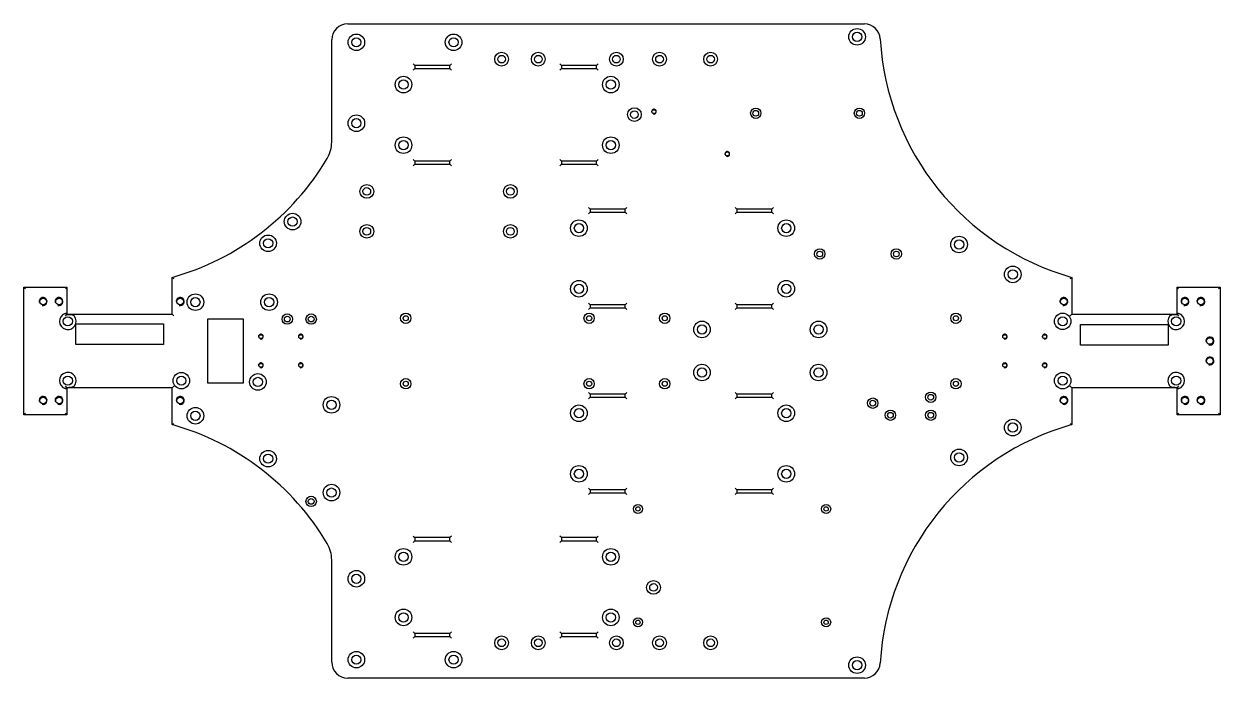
# Model space of a CAD drawing. Header units: millimetres. Extents: x 38 to 788, y 98 to 508.
import ezdxf
from ezdxf.lldxf.tags import DXFTag

# ---------------------------------------------------------------- set-up
doc = ezdxf.new("R2010")
doc.units = ezdxf.units.MM
doc.layers.add('Default', color=7, linetype='Continuous')
doc.layers.add('GRUNDPLATTE_V4.0', color=7, linetype='Continuous')
tags = doc.linetypes.add('HIDDEN2', pattern=[4.7625, 3.175, -1.5875]).pattern_tags.tags
tags[6:7] = [DXFTag(74, 4), DXFTag(75, 0), DXFTag(340, '0'), DXFTag(46, 0.0), DXFTag(50, 0.0), DXFTag(44, 0.0), DXFTag(45, 0.0)]
tags[4:5] = [DXFTag(74, 4), DXFTag(75, 0), DXFTag(340, '0'), DXFTag(46, 0.0), DXFTag(50, 0.0), DXFTag(44, 0.0), DXFTag(45, 0.0)]

# ---------------------------------------------------------------- blocks, each defined once
blk = doc.blocks.new('SE')
at = {"layer": 'GRUNDPLATTE_V4.0', "color": 7, "linetype": 'Continuous'}
for p, q in [((240.92, 508.03), (564.88, 508.03)), ((230.92, 433.99), (230.92, 498.03)), ((282.92, 482.03), (281.92, 483.03)), ((281.92, 479.03), (282.92, 480.03)), ((282.92, 482.03), (282.92, 480.03)), ((304.92, 482.03), (282.92, 482.03)), ((282.92, 480.03), (304.92, 480.03)), ((304.92, 482.03), (305.92, 483.03)), ((304.92, 480.03), (304.92, 482.03)), ((305.92, 479.03), (304.92, 480.03)), ((374.92, 482.03), (373.92, 483.03)), ((373.92, 479.03), (374.92, 480.03)), ((374.92, 482.03), (374.92, 480.03)), ((396.92, 482.03), (374.92, 482.03)), ((374.92, 480.03), (396.92, 480.03)), ((396.92, 482.03), (397.92, 483.03)), ((396.92, 480.03), (396.92, 482.03)), ((397.92, 479.03), (396.92, 480.03)), ((281.92, 423.03), (282.92, 422.03)), ((282.92, 420.03), (281.92, 419.03)), ((304.92, 422.03), (282.92, 422.03)), ((282.92, 422.03), (282.92, 420.03)), ((282.92, 420.03), (304.92, 420.03)), ((305.92, 423.03), (304.92, 422.03)), ((304.92, 420.03), (304.92, 422.03)), ((304.92, 420.03), (305.92, 419.03)), ((374.92, 422.03), (373.92, 423.03)), ((373.92, 419.03), (374.92, 420.03)), ((374.92, 422.03), (374.92, 420.03)), ((396.92, 422.03), (374.92, 422.03)), ((374.92, 420.03), (396.92, 420.03)), ((396.92, 422.03), (397.92, 423.03)), ((396.92, 420.03), (396.92, 422.03)), ((397.92, 419.03), (396.92, 420.03)), ((392.92, 392.03), (391.92, 393.03)), ((391.92, 389.03), (392.92, 390.03)), ((392.92, 392.03), (392.92, 390.03)), ((414.92, 392.03), (392.92, 392.03)), ((392.92, 390.03), (414.92, 390.03)), ((414.92, 392.03), (415.92, 393.03)), ((414.92, 390.03), (414.92, 392.03)), ((415.92, 389.03), (414.92, 390.03)), ((484.92, 392.03), (483.92, 393.03)), ((483.92, 389.03), (484.92, 390.03)), ((484.92, 392.03), (484.92, 390.03)), ((506.92, 392.03), (484.92, 392.03)), ((484.92, 390.03), (506.92, 390.03)), ((506.92, 392.03), (507.92, 393.03)), ((506.92, 390.03), (506.92, 392.03)), ((507.92, 389.03), (506.92, 390.03)), ((130.92, 326.03), (130.92, 349.19)), ((694.92, 349.19), (694.92, 326.03)), ((37.92, 343.03), (64.92, 343.03)), ((37.92, 263.03), (37.92, 343.03)), ((37.92, 343.03), (38.92, 342.03)), ((64.92, 343.03), (63.92, 342.03)), ((64.92, 343.03), (64.92, 326.03)), ((760.92, 326.03), (760.92, 343.03)), ((760.92, 343.03), (787.92, 343.03)), ((761.92, 342.03), (760.92, 343.03)), ((786.92, 342.03), (787.92, 343.03)), ((787.92, 343.03), (787.92, 263.03)), ((391.92, 333.03), (392.92, 332.03)), ((391.92, 329.03), (392.92, 330.03)), ((414.92, 332.03), (392.92, 332.03)), ((392.92, 332.03), (392.92, 330.03)), ((392.92, 330.03), (414.92, 330.03)), ((414.92, 332.03), (415.92, 333.03)), ((414.92, 330.03), (414.92, 332.03)), ((414.92, 330.03), (415.92, 329.03)), ((483.92, 333.03), (484.92, 332.03)), ((484.92, 330.03), (483.92, 329.03)), ((506.92, 332.03), (484.92, 332.03)), ((484.92, 332.03), (484.92, 330.03)), ((484.92, 330.03), (506.92, 330.03)), ((507.92, 333.03), (506.92, 332.03)), ((506.92, 330.03), (506.92, 332.03)), ((506.92, 330.03), (507.92, 329.03)), ((63.92, 325.03), (64.92, 326.03)), ((64.92, 326.03), (130.92, 326.03)), ((130.92, 326.03), (131.92, 325.03)), ((153.03, 323.03), (153.03, 283.03)), ((175.53, 323.03), (153.03, 323.03)), ((175.53, 283.03), (175.53, 323.03)), ((693.92, 325.03), (694.92, 326.03)), ((694.92, 326.03), (760.92, 326.03)), ((760.92, 326.03), (761.92, 325.03)), ((70.42, 307.14), (70.42, 320.14)), ((70.42, 320.14), (125.42, 320.14)), ((125.42, 320.14), (125.42, 307.14)), ((700.42, 306.62), (700.42, 319.62)), ((700.42, 319.62), (755.42, 319.62)), ((755.42, 319.62), (755.42, 306.62)), ((125.42, 307.14), (70.42, 307.14)), ((755.42, 306.62), (700.42, 306.62)), ((64.92, 280.03), (63.92, 281.03)), ((64.92, 280.03), (64.92, 263.03)), ((130.92, 280.03), (64.92, 280.03)), ((131.92, 281.03), (130.92, 280.03)), ((130.92, 256.86), (130.92, 280.03)), ((153.03, 283.03), (175.53, 283.03)), ((694.92, 280.03), (693.92, 281.03)), ((694.92, 280.03), (694.92, 256.86)), ((760.92, 280.03), (694.92, 280.03)), ((761.92, 281.03), (760.92, 280.03)), ((760.92, 263.03), (760.92, 280.03)), ((392.92, 276.03), (391.92, 277.03)), ((392.92, 274.03), (391.92, 273.03)), ((392.92, 276.03), (392.92, 274.03)), ((414.92, 276.03), (392.92, 276.03)), ((392.92, 274.03), (414.92, 274.03)), ((415.92, 277.03), (414.92, 276.03)), ((414.92, 274.03), (414.92, 276.03)), ((415.92, 273.03), (414.92, 274.03)), ((483.92, 277.03), (484.92, 276.03)), ((484.92, 274.03), (483.92, 273.03)), ((506.92, 276.03), (484.92, 276.03)), ((484.92, 276.03), (484.92, 274.03)), ((484.92, 274.03), (506.92, 274.03)), ((507.92, 277.03), (506.92, 276.03)), ((506.92, 274.03), (506.92, 276.03)), ((506.92, 274.03), (507.92, 273.03)), ((37.92, 263.03), (38.92, 264.03)), ((64.92, 263.03), (37.92, 263.03)), ((64.92, 263.03), (63.92, 264.03)), ((761.92, 264.03), (760.92, 263.03)), ((787.92, 263.03), (760.92, 263.03)), ((786.92, 264.03), (787.92, 263.03)), ((392.92, 216.03), (391.92, 217.03)), ((391.92, 213.03), (392.92, 214.03)), ((392.92, 216.03), (392.92, 214.03)), ((414.92, 216.03), (392.92, 216.03)), ((392.92, 214.03), (414.92, 214.03)), ((414.92, 216.03), (415.92, 217.03)), ((414.92, 214.03), (414.92, 216.03)), ((415.92, 213.03), (414.92, 214.03)), ((484.92, 216.03), (483.92, 217.03)), ((483.92, 213.03), (484.92, 214.03)), ((484.92, 216.03), (484.92, 214.03)), ((506.92, 216.03), (484.92, 216.03)), ((484.92, 214.03), (506.92, 214.03)), ((506.92, 216.03), (507.92, 217.03)), ((506.92, 214.03), (506.92, 216.03)), ((507.92, 213.03), (506.92, 214.03)), ((281.92, 187.03), (282.92, 186.03)), ((282.92, 184.03), (281.92, 183.03)), ((304.92, 186.03), (282.92, 186.03)), ((282.92, 186.03), (282.92, 184.03)), ((282.92, 184.03), (304.92, 184.03)), ((305.92, 187.03), (304.92, 186.03)), ((304.92, 184.03), (304.92, 186.03)), ((304.92, 184.03), (305.92, 183.03)), ((374.92, 186.03), (373.92, 187.03)), ((373.92, 183.03), (374.92, 184.03)), ((374.92, 186.03), (374.92, 184.03)), ((396.92, 186.03), (374.92, 186.03)), ((374.92, 184.03), (396.92, 184.03)), ((396.92, 186.03), (397.92, 187.03)), ((396.92, 184.03), (396.92, 186.03)), ((397.92, 183.03), (396.92, 184.03)), ((230.92, 108.03), (230.92, 172.07)), ((282.92, 126.03), (281.92, 127.03)), ((281.92, 123.03), (282.92, 124.03)), ((282.92, 126.03), (282.92, 124.03)), ((304.92, 126.03), (282.92, 126.03)), ((282.92, 124.03), (304.92, 124.03)), ((304.92, 126.03), (305.92, 127.03)), ((304.92, 124.03), (304.92, 126.03)), ((305.92, 123.03), (304.92, 124.03)), ((374.92, 126.03), (373.92, 127.03)), ((373.92, 123.03), (374.92, 124.03)), ((374.92, 126.03), (374.92, 124.03)), ((396.92, 126.03), (374.92, 126.03)), ((374.92, 124.03), (396.92, 124.03)), ((396.92, 126.03), (397.92, 127.03)), ((396.92, 124.03), (396.92, 126.03)), ((397.92, 123.03), (396.92, 124.03)), ((564.88, 98.03), (240.92, 98.03))]:
    blk.add_line(p, q, dxfattribs=at)
at = {"layer": 'GRUNDPLATTE_V4.0', "color": 7, "linetype": 'HIDDEN2'}
for centre, radius in [((560.33, 499.96), 5.2), ((246.36, 496.51), 5.2), ((307.33, 496.51), 5.2), ((337.44, 485.94), 4.3), ((360.44, 485.94), 4.3), ((409.45, 485.94), 4.3), ((436.44, 485.94), 4.3), ((468.44, 485.94), 4.3), ((275.92, 470.03), 5.2), ((405.92, 470.03), 5.2), ((246.36, 445.8), 5.2), ((420.68, 451.22), 4.3), ((496.8, 452.01), 3.25), ((561.8, 452.01), 3.25), ((275.92, 432.03), 5.2), ((405.92, 432.03), 5.2), ((252.92, 403.03), 4.3), ((342.92, 403.03), 4.3), ((206.36, 384.12), 5.2), ((385.92, 380.03), 5.2), ((515.92, 380.03), 5.2), ((191.03, 370.53), 5.2), ((252.92, 378.03), 4.3), ((342.92, 378.03), 4.3), ((624.27, 369.76), 5.2), ((536.92, 363.83), 3.25), ((584.92, 363.83), 3.25), ((657.92, 351.03), 5.2), ((385.92, 342.03), 5.2), ((515.92, 342.03), 5.2), ((145.43, 333.63), 5.2), ((191.63, 333.63), 5.2), ((203.03, 323.03), 3.25), ((218.03, 323.03), 3.25), ((277.31, 323.53), 3.25), ((392.31, 323.53), 3.25), ((439.73, 323.53), 3.25), ((622.31, 323.53), 3.25), ((689.21, 321.63), 5.2), ((463.08, 316.53), 5.2), ((536.19, 316.53), 5.2), ((463.08, 289.53), 5.2), ((536.19, 289.53), 5.2), ((136.63, 284.43), 5.2), ((184.63, 283.63), 5.2), ((277.31, 282.53), 3.25), ((392.31, 282.53), 3.25), ((439.73, 282.53), 3.25), ((622.31, 282.53), 3.25), ((689.21, 284.43), 5.2), ((230.78, 269.27), 5.2), ((570.14, 270.32), 3.25), ((606.49, 274.03), 3.25), ((145.43, 262.43), 5.2), ((385.92, 264.03), 5.2), ((515.92, 264.03), 5.2), ((581.21, 262.78), 3.25), ((606.49, 262.78), 3.25), ((657.92, 255.03), 5.2), ((191.03, 235.53), 5.2), ((624.27, 236.3), 5.2), ((385.92, 226.03), 5.2), ((515.92, 226.03), 5.2), ((230.78, 214.27), 5.2), ((218.03, 208.77), 3.25), ((422.92, 204.03), 2.85), ((540.92, 204.03), 2.85), ((275.92, 174.03), 5.2), ((405.92, 174.03), 5.2), ((246.36, 160.26), 5.2), ((432.68, 154.84), 4.3), ((275.92, 136.03), 5.2), ((405.92, 136.03), 5.2), ((422.92, 133.03), 2.85), ((540.92, 133.03), 2.85), ((337.44, 120.12), 4.3), ((360.44, 120.12), 4.3), ((409.45, 120.12), 4.3), ((436.44, 120.12), 4.3), ((468.44, 120.12), 4.3), ((246.36, 109.55), 5.2), ((307.33, 109.55), 5.2), ((560.33, 106.1), 5.2)]:
    blk.add_circle(centre, radius, dxfattribs=at)
at = {"layer": 'GRUNDPLATTE_V4.0', "color": 7, "linetype": 'Continuous'}
for centre, radius in [((560.33, 499.96), 2.9), ((246.36, 496.51), 2.9), ((307.33, 496.51), 2.9), ((337.44, 485.94), 2.4), ((360.44, 485.94), 2.4), ((409.45, 485.94), 2.4), ((436.44, 485.94), 2.4), ((468.44, 485.94), 2.4), ((275.92, 470.03), 2.9), ((405.92, 470.03), 2.9), ((420.68, 451.22), 2.4), ((432.92, 453.03), 1.23), ((496.8, 452.01), 1.8), ((561.8, 452.01), 1.8), ((246.36, 445.8), 2.9), ((275.92, 432.03), 2.9), ((405.92, 432.03), 2.9), ((478.92, 426.53), 1.23), ((252.92, 403.03), 2.4), ((342.92, 403.03), 2.4), ((206.36, 384.12), 2.9), ((385.92, 380.03), 2.9), ((515.92, 380.03), 2.9), ((252.92, 378.03), 2.4), ((342.92, 378.03), 2.4), ((191.03, 370.53), 2.9), ((624.27, 369.76), 2.9), ((536.92, 363.83), 1.8), ((584.92, 363.83), 1.8), ((657.92, 351.03), 2.9), ((385.92, 342.03), 2.9), ((515.92, 342.03), 2.9), ((49.92, 334.03), 2.07), ((59.92, 334.03), 2.07), ((135.92, 334.03), 2.07), ((145.43, 333.63), 2.9), ((191.63, 333.63), 2.9), ((689.92, 334.03), 2.07), ((765.92, 334.03), 2.07), ((775.92, 334.03), 2.07), ((65.43, 321.63), 2.9), ((203.03, 323.03), 1.8), ((218.03, 323.03), 1.8), ((277.31, 323.53), 1.6), ((392.31, 323.53), 1.6), ((439.73, 323.53), 1.6), ((622.31, 323.53), 1.6), ((689.21, 321.63), 2.9), ((760.41, 321.63), 2.9), ((463.08, 316.53), 2.9), ((536.19, 316.53), 2.9), ((186.49, 312.01), 1.23), ((211.49, 312.01), 1.23), ((652.92, 312.03), 1.23), ((677.92, 312.03), 1.23), ((781.55, 309.28), 2.07), ((186.49, 294.05), 1.23), ((211.49, 294.05), 1.23), ((652.92, 294.03), 1.23), ((677.92, 294.03), 1.23), ((781.55, 296.78), 2.07), ((65.43, 284.43), 2.9), ((136.63, 284.43), 2.9), ((184.63, 283.63), 2.9), ((463.08, 289.53), 2.9), ((536.19, 289.53), 2.9), ((689.21, 284.43), 2.9), ((760.41, 284.43), 2.9), ((277.31, 282.53), 1.6), ((392.31, 282.53), 1.6), ((439.73, 282.53), 1.6), ((622.31, 282.53), 1.6), ((49.92, 272.03), 2.07), ((59.92, 272.03), 2.07), ((135.92, 272.03), 2.07), ((230.78, 269.27), 2.9), ((570.14, 270.32), 1.8), ((606.49, 274.03), 1.8), ((689.92, 272.03), 2.07), ((765.92, 272.03), 2.07), ((775.92, 272.03), 2.07), ((145.43, 262.43), 2.9), ((385.92, 264.03), 2.9), ((515.92, 264.03), 2.9), ((581.21, 262.78), 1.8), ((606.49, 262.78), 1.8), ((657.92, 255.03), 2.9), ((191.03, 235.53), 2.9), ((624.27, 236.3), 2.9), ((385.92, 226.03), 2.9), ((515.92, 226.03), 2.9), ((218.03, 208.77), 1.8), ((230.78, 214.27), 2.9), ((422.92, 204.03), 1.35), ((540.92, 204.03), 1.35), ((275.92, 174.03), 2.9), ((405.92, 174.03), 2.9), ((246.36, 160.26), 2.9), ((432.68, 154.84), 2.4), ((275.92, 136.03), 2.9), ((405.92, 136.03), 2.9), ((422.92, 133.03), 1.35), ((540.92, 133.03), 1.35), ((337.44, 120.12), 2.4), ((360.44, 120.12), 2.4), ((409.45, 120.12), 2.4), ((436.44, 120.12), 2.4), ((468.44, 120.12), 2.4), ((246.36, 109.55), 2.9), ((307.33, 109.55), 2.9), ((560.33, 106.1), 2.9)]:
    blk.add_circle(centre, radius, dxfattribs=at)
for centre, radius, start, end in [((240.92, 498.03), 10, 90, 180), ((564.88, 498.03), 10, 3.27583, 90), ((739.59, 508.03), 165, 183.27583, 254.29151), ((432.92, 453.03), 1.5, 255, 195), ((210.92, 433.99), 20, 329.29539, 360), ((478.92, 426.53), 1.5, 255, 195), ((86.25, 508.03), 165, 285.70849, 329.29539), ((49.92, 334.03), 2.5, 255, 195), ((59.92, 334.03), 2.5, 255, 195), ((135.92, 334.03), 2.5, 255, 195), ((689.92, 334.03), 2.5, 255, 195), ((765.92, 334.03), 2.5, 255, 195), ((775.92, 334.03), 2.5, 255, 195), ((186.49, 312.01), 1.5, 255, 195), ((211.49, 312.01), 1.5, 255, 195), ((652.92, 312.03), 1.5, 255, 195), ((677.92, 312.03), 1.5, 255, 195), ((781.55, 309.28), 2.5, 255, 195), ((186.49, 294.05), 1.5, 255, 195), ((211.49, 294.05), 1.5, 255, 195), ((652.92, 294.03), 1.5, 255, 195), ((677.92, 294.03), 1.5, 255, 195), ((781.55, 296.78), 2.5, 255, 195), ((49.92, 272.03), 2.5, 255, 195), ((59.92, 272.03), 2.5, 255, 195), ((135.92, 272.03), 2.5, 255, 195), ((689.92, 272.03), 2.5, 255, 195), ((765.92, 272.03), 2.5, 255, 195), ((775.92, 272.03), 2.5, 255, 195), ((86.25, 98.03), 165, 30.70461, 74.29151), ((739.59, 98.03), 165, 105.70849, 176.72417), ((210.92, 172.07), 20, 0, 30.70461), ((240.92, 108.03), 10, 180, 270), ((564.88, 108.03), 10, 270, 356.72417)]:
    blk.add_arc(centre, radius, start, end, dxfattribs=at)
at = {"layer": 'GRUNDPLATTE_V4.0', "color": 7, "linetype": 'HIDDEN2'}
for centre, radius, start, end in [((65.43, 321.63), 5.2, 106.88098, 40.83222), ((64.15, 325.88), 0.759, 9.50415, 107.57441), ((760.41, 321.63), 5.2, 139.16778, 73.11902), ((761.69, 325.88), 0.759, 72.42492, 170.49652), ((65.43, 284.43), 5.2, 319.16778, 253.11902), ((760.41, 284.43), 5.2, 286.88098, 220.83222), ((64.15, 280.17), 0.759, 252.42492, 350.49652), ((761.69, 280.17), 0.759, 189.50415, 287.57441)]:
    blk.add_arc(centre, radius, start, end, dxfattribs=at)
at = {"layer": 'GRUNDPLATTE_V4.0', "color": 7, "linetype": 'Continuous'}
for points, knots in [([(130.92, 349.19), (130.92, 349.19), (130.95, 349.16), (131.07, 349.07), (131.16, 349.01), (131.45, 348.79), (131.68, 348.61), (131.92, 348.43)], [0, 0, 0, 0, 0.25, 0.25, 0.5, 0.5, 1, 1, 1, 1]), ([(693.92, 348.43), (694.15, 348.61), (694.39, 348.79), (694.68, 349.01), (694.77, 349.07), (694.89, 349.16), (694.92, 349.19), (694.92, 349.19)], [0, 0, 0, 0, 0.5, 0.5, 0.75, 0.75, 1, 1, 1, 1]), ([(130.92, 256.86), (130.92, 256.86), (130.95, 256.89), (131.07, 256.98), (131.16, 257.04), (131.45, 257.26), (131.68, 257.44), (131.92, 257.62)], [0, 0, 0, 0, 0.25, 0.25, 0.5, 0.5, 1, 1, 1, 1]), ([(693.92, 257.62), (694.15, 257.44), (694.39, 257.26), (694.68, 257.04), (694.77, 256.98), (694.89, 256.89), (694.92, 256.86), (694.92, 256.86)], [0, 0, 0, 0, 0.5, 0.5, 0.75, 0.75, 1, 1, 1, 1])]:
    blk.add_open_spline(points, degree=3, knots=knots, dxfattribs=at)
at = {"layer": 'GRUNDPLATTE_V4.0', "color": 7, "linetype": 'HIDDEN2'}
for points, knots in [([(64.9, 326), (65.3, 326.01), (65.69, 326.01), (66.48, 325.99), (66.87, 325.97), (67.64, 325.86), (68.01, 325.78), (68.56, 325.58), (68.73, 325.5), (69.07, 325.3), (69.23, 325.18), (69.36, 325.03)], [0, 0, 0, 0, 0.25, 0.25, 0.5, 0.5, 0.75, 0.75, 0.875, 0.875, 1, 1, 1, 1]), ([(756.47, 325.03), (756.61, 325.18), (756.77, 325.3), (757.11, 325.5), (757.28, 325.58), (757.64, 325.71), (757.83, 325.77), (758.2, 325.85), (758.39, 325.89), (758.96, 325.97), (759.35, 325.99), (760.14, 326.01), (760.54, 326.01), (760.94, 326)], [0, 0, 0, 0, 0.125, 0.125, 0.25, 0.25, 0.375, 0.375, 0.5, 0.5, 0.75, 0.75, 1, 1, 1, 1]), ([(69.36, 281.03), (69.23, 280.87), (69.07, 280.75), (68.73, 280.55), (68.56, 280.47), (68.19, 280.34), (68.01, 280.29), (67.64, 280.2), (67.45, 280.17), (66.88, 280.09), (66.49, 280.06), (65.69, 280.04), (65.3, 280.04), (64.9, 280.05)], [0, 0, 0, 0, 0.125, 0.125, 0.25, 0.25, 0.375, 0.375, 0.5, 0.5, 0.75, 0.75, 1, 1, 1, 1]), ([(760.94, 280.05), (760.54, 280.04), (760.15, 280.04), (759.36, 280.06), (758.96, 280.09), (758.2, 280.19), (757.83, 280.27), (757.28, 280.47), (757.11, 280.55), (756.77, 280.75), (756.61, 280.87), (756.47, 281.03)], [0, 0, 0, 0, 0.25, 0.25, 0.5, 0.5, 0.75, 0.75, 0.875, 0.875, 1, 1, 1, 1])]:
    blk.add_open_spline(points, degree=3, knots=knots, dxfattribs=at)

msp = doc.modelspace()

# ---------------------------------------------------------------- block references
at = {"layer": 'Default'}
msp.add_blockref('SE', (0, 0), dxfattribs=at)

doc.saveas('drawing.dxf')
